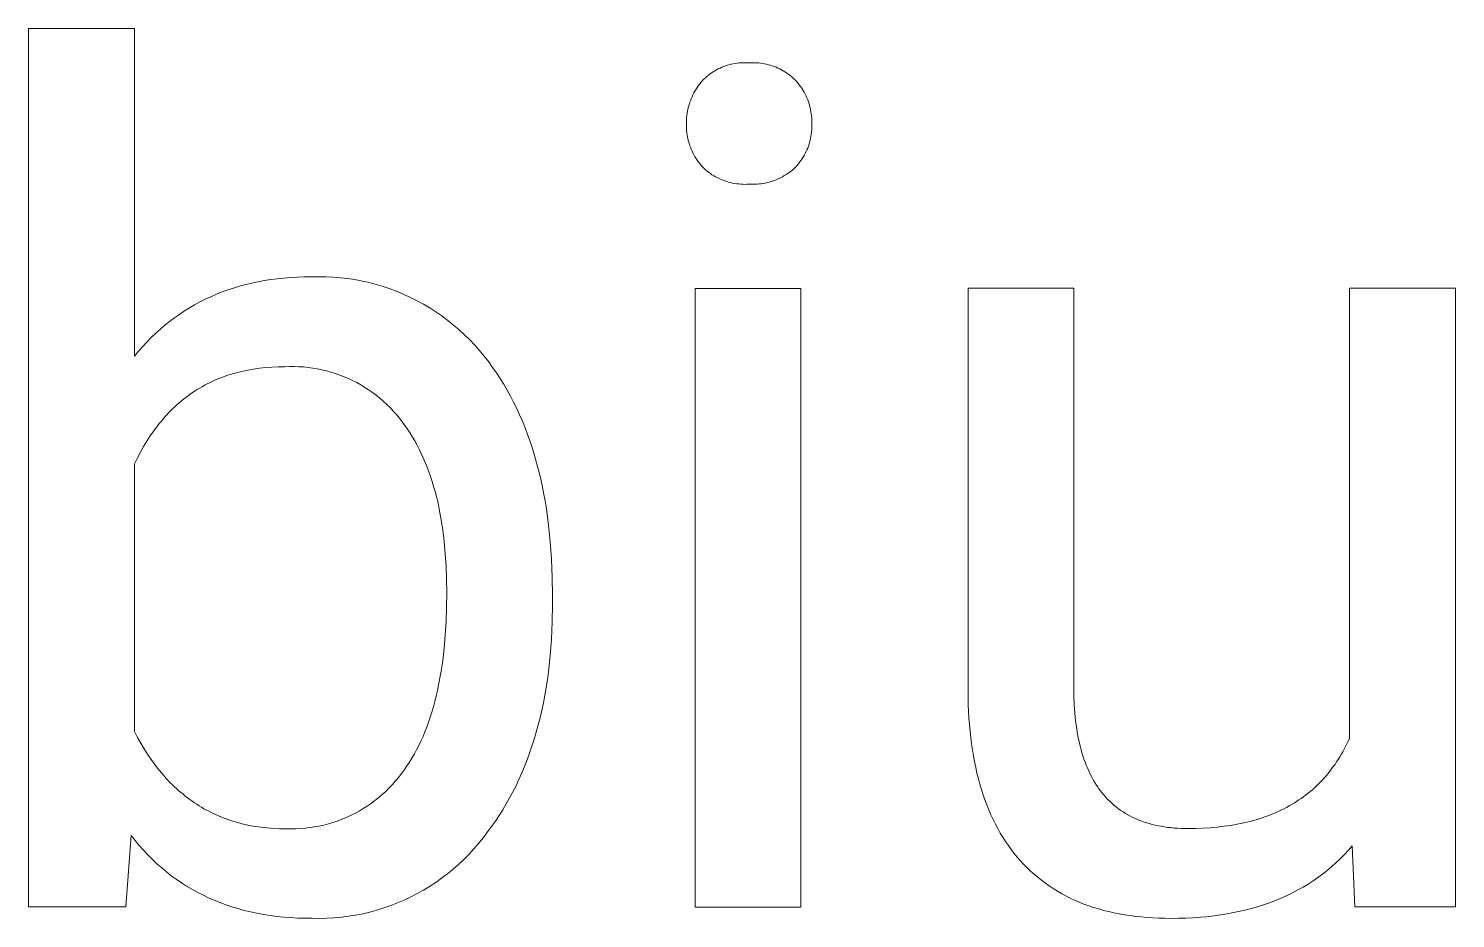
# Model space of a CAD drawing. Header units: millimetres. Extents: x -2163 to 4354, y -841 to 3711.
# Drawn here: x 2233.4 to 2339.2, y -431.4 to -365.4 of the extents above; entities that cross this region are included whole.
import ezdxf

# ---------------------------------------------------------------- set-up
doc = ezdxf.new("R2010")
doc.units = ezdxf.units.MM
doc.header["$MEASUREMENT"] = 0
doc.layers.add('Domyślny', color=7, linetype='Continuous', true_color=0x000000)

msp = doc.modelspace()

# ---------------------------------------------------------------- linework, layer by layer
at = {"layer": 'Domyślny', "color": 18, "lineweight": 15, "true_color": 0x000000}
for p, q in [((2233.44, -430.51), (2233.44, -365.41)), ((2233.44, -365.41), (2241.3, -365.41)), ((2241.3, -365.41), (2241.3, -389.69)), ((2283.7, -368.96), (2283.81, -368.87)), ((2283.81, -368.87), (2283.93, -368.78)), ((2283.93, -368.78), (2284.05, -368.7)), ((2284.05, -368.7), (2284.17, -368.62)), ((2284.17, -368.62), (2284.29, -368.54)), ((2284.29, -368.54), (2284.42, -368.47)), ((2284.42, -368.47), (2284.55, -368.4)), ((2284.55, -368.4), (2284.68, -368.34)), ((2284.68, -368.34), (2284.81, -368.28)), ((2284.81, -368.28), (2284.95, -368.22)), ((2284.95, -368.22), (2285.08, -368.17)), ((2285.08, -368.17), (2285.22, -368.13)), ((2285.22, -368.13), (2285.36, -368.09)), ((2285.36, -368.09), (2285.51, -368.05)), ((2285.51, -368.05), (2285.65, -368.02)), ((2285.65, -368.02), (2285.79, -368)), ((2285.79, -368), (2285.94, -367.98)), ((2285.94, -367.98), (2286.08, -367.96)), ((2286.08, -367.96), (2286.23, -367.95)), ((2286.23, -367.95), (2286.37, -367.95)), ((2286.37, -367.95), (2286.52, -367.95)), ((2286.52, -367.95), (2286.66, -367.95)), ((2286.66, -367.95), (2286.81, -367.96)), ((2286.81, -367.96), (2286.96, -367.95)), ((2286.96, -367.95), (2287.1, -367.95)), ((2287.1, -367.95), (2287.25, -367.95)), ((2287.25, -367.95), (2287.4, -367.95)), ((2287.4, -367.95), (2287.54, -367.96)), ((2287.54, -367.96), (2287.69, -367.98)), ((2287.69, -367.98), (2287.84, -368)), ((2287.84, -368), (2287.98, -368.03)), ((2287.98, -368.03), (2288.13, -368.06)), ((2288.13, -368.06), (2288.27, -368.09)), ((2288.27, -368.09), (2288.41, -368.13)), ((2288.41, -368.13), (2288.55, -368.18)), ((2288.55, -368.18), (2288.69, -368.23)), ((2288.69, -368.23), (2288.83, -368.28)), ((2288.83, -368.28), (2288.96, -368.34)), ((2288.96, -368.34), (2289.1, -368.4)), ((2289.1, -368.4), (2289.23, -368.47)), ((2289.23, -368.47), (2289.35, -368.54)), ((2289.35, -368.54), (2289.48, -368.62)), ((2289.48, -368.62), (2289.6, -368.7)), ((2289.6, -368.7), (2289.72, -368.78)), ((2289.72, -368.78), (2289.84, -368.87)), ((2289.84, -368.87), (2289.96, -368.96)), ((2282.82, -370.04), (2282.9, -369.9)), ((2282.9, -369.9), (2282.99, -369.77)), ((2282.99, -369.77), (2283.08, -369.64)), ((2283.08, -369.64), (2283.18, -369.51)), ((2283.18, -369.51), (2283.28, -369.38)), ((2283.28, -369.38), (2283.38, -369.26)), ((2283.38, -369.26), (2283.48, -369.16)), ((2283.48, -369.16), (2283.59, -369.06)), ((2283.59, -369.06), (2283.7, -368.96)), ((2289.96, -368.96), (2290.07, -369.06)), ((2290.07, -369.06), (2290.18, -369.16)), ((2290.18, -369.16), (2290.28, -369.26)), ((2290.28, -369.26), (2290.38, -369.38)), ((2290.38, -369.38), (2290.48, -369.5)), ((2290.48, -369.5), (2290.57, -369.62)), ((2290.57, -369.62), (2290.66, -369.74)), ((2290.66, -369.74), (2290.75, -369.87)), ((2290.75, -369.87), (2290.83, -370)), ((2290.83, -370), (2290.91, -370.13)), ((2282.38, -371.07), (2282.42, -370.92)), ((2282.42, -370.92), (2282.48, -370.77)), ((2282.48, -370.77), (2282.53, -370.62)), ((2282.53, -370.62), (2282.6, -370.47)), ((2282.6, -370.47), (2282.67, -370.32)), ((2282.67, -370.32), (2282.74, -370.18)), ((2282.74, -370.18), (2282.82, -370.04)), ((2290.91, -370.13), (2290.98, -370.27)), ((2290.98, -370.27), (2291.05, -370.41)), ((2291.05, -370.41), (2291.11, -370.55)), ((2291.11, -370.55), (2291.17, -370.69)), ((2291.17, -370.69), (2291.22, -370.83)), ((2291.22, -370.83), (2291.27, -370.98)), ((2291.27, -370.98), (2291.31, -371.13)), ((2282.19, -372.17), (2282.2, -372.01)), ((2282.2, -372.01), (2282.22, -371.86)), ((2282.22, -371.86), (2282.24, -371.7)), ((2282.24, -371.7), (2282.26, -371.54)), ((2282.26, -371.54), (2282.3, -371.38)), ((2282.3, -371.38), (2282.33, -371.22)), ((2282.33, -371.22), (2282.38, -371.07)), ((2291.31, -371.13), (2291.35, -371.28)), ((2291.35, -371.28), (2291.38, -371.43)), ((2291.38, -371.43), (2291.41, -371.58)), ((2291.41, -371.58), (2291.43, -371.73)), ((2291.43, -371.73), (2291.45, -371.88)), ((2291.45, -371.88), (2291.47, -372.04)), ((2291.47, -372.04), (2291.47, -372.19)), ((2282.19, -372.34), (2282.19, -372.17)), ((2282.19, -372.5), (2282.19, -372.34)), ((2282.19, -372.65), (2282.19, -372.5)), ((2282.19, -372.81), (2282.19, -372.65)), ((2282.2, -372.97), (2282.19, -372.81)), ((2282.22, -373.13), (2282.2, -372.97)), ((2282.24, -373.28), (2282.22, -373.13)), ((2291.45, -373.1), (2291.43, -373.25)), ((2291.47, -372.95), (2291.45, -373.1)), ((2291.47, -372.19), (2291.48, -372.34)), ((2291.48, -372.34), (2291.47, -372.5)), ((2291.47, -372.5), (2291.48, -372.65)), ((2291.48, -372.65), (2291.47, -372.8)), ((2291.47, -372.8), (2291.47, -372.95)), ((2282.26, -373.44), (2282.24, -373.28)), ((2282.3, -373.59), (2282.26, -373.44)), ((2282.33, -373.75), (2282.3, -373.59)), ((2282.38, -373.9), (2282.33, -373.75)), ((2282.42, -374.05), (2282.38, -373.9)), ((2282.48, -374.2), (2282.42, -374.05)), ((2282.53, -374.34), (2282.48, -374.2)), ((2291.22, -374.13), (2291.17, -374.27)), ((2291.27, -373.98), (2291.22, -374.13)), ((2291.31, -373.84), (2291.27, -373.98)), ((2291.35, -373.69), (2291.31, -373.84)), ((2291.38, -373.55), (2291.35, -373.69)), ((2291.41, -373.4), (2291.38, -373.55)), ((2291.43, -373.25), (2291.41, -373.4)), ((2282.6, -374.49), (2282.53, -374.34)), ((2282.67, -374.63), (2282.6, -374.49)), ((2282.74, -374.77), (2282.67, -374.63)), ((2282.82, -374.91), (2282.74, -374.77)), ((2282.9, -375.04), (2282.82, -374.91)), ((2282.99, -375.17), (2282.9, -375.04)), ((2283.08, -375.3), (2282.99, -375.17)), ((2290.66, -375.2), (2290.57, -375.32)), ((2290.75, -375.07), (2290.66, -375.2)), ((2290.83, -374.94), (2290.75, -375.07)), ((2290.91, -374.81), (2290.83, -374.94)), ((2290.98, -374.68), (2290.91, -374.81)), ((2291.04, -374.55), (2290.98, -374.68)), ((2291.11, -374.41), (2291.04, -374.55)), ((2291.17, -374.27), (2291.11, -374.41)), ((2283.18, -375.42), (2283.08, -375.3)), ((2283.28, -375.55), (2283.18, -375.42)), ((2283.38, -375.66), (2283.28, -375.55)), ((2283.49, -375.77), (2283.38, -375.66)), ((2283.6, -375.87), (2283.49, -375.77)), ((2283.72, -375.97), (2283.6, -375.87)), ((2283.84, -376.06), (2283.72, -375.97)), ((2283.96, -376.15), (2283.84, -376.06)), ((2284.08, -376.24), (2283.96, -376.15)), ((2284.21, -376.32), (2284.08, -376.24)), ((2284.34, -376.39), (2284.21, -376.32)), ((2289.44, -376.31), (2289.31, -376.39)), ((2289.57, -376.23), (2289.44, -376.31)), ((2289.69, -376.15), (2289.57, -376.23)), ((2289.82, -376.06), (2289.69, -376.15)), ((2289.94, -375.97), (2289.82, -376.06)), ((2290.06, -375.87), (2289.94, -375.97)), ((2290.17, -375.77), (2290.06, -375.87)), ((2290.28, -375.66), (2290.17, -375.77)), ((2290.38, -375.55), (2290.28, -375.66)), ((2290.48, -375.44), (2290.38, -375.55)), ((2290.57, -375.32), (2290.48, -375.44)), ((2284.47, -376.46), (2284.34, -376.39)), ((2284.61, -376.53), (2284.47, -376.46)), ((2284.75, -376.59), (2284.61, -376.53)), ((2284.88, -376.65), (2284.75, -376.59)), ((2285.03, -376.7), (2284.88, -376.65)), ((2285.17, -376.75), (2285.03, -376.7)), ((2285.31, -376.8), (2285.17, -376.75)), ((2285.46, -376.83), (2285.31, -376.8)), ((2285.61, -376.87), (2285.46, -376.83)), ((2285.76, -376.89), (2285.61, -376.87)), ((2285.91, -376.92), (2285.76, -376.89)), ((2286.06, -376.93), (2285.91, -376.92)), ((2286.21, -376.95), (2286.06, -376.93)), ((2286.36, -376.95), (2286.21, -376.95)), ((2286.51, -376.96), (2286.36, -376.95)), ((2286.66, -376.95), (2286.51, -376.96)), ((2286.81, -376.94), (2286.66, -376.95)), ((2286.96, -376.95), (2286.81, -376.94)), ((2287.11, -376.95), (2286.96, -376.95)), ((2287.27, -376.95), (2287.11, -376.95)), ((2287.42, -376.94), (2287.27, -376.95)), ((2287.57, -376.93), (2287.42, -376.94)), ((2287.72, -376.91), (2287.57, -376.93)), ((2287.87, -376.89), (2287.72, -376.91)), ((2288.02, -376.86), (2287.87, -376.89)), ((2288.17, -376.83), (2288.02, -376.86)), ((2288.32, -376.79), (2288.17, -376.83)), ((2288.47, -376.75), (2288.32, -376.79)), ((2288.61, -376.7), (2288.47, -376.75)), ((2288.75, -376.65), (2288.61, -376.7)), ((2288.89, -376.59), (2288.75, -376.65)), ((2289.03, -376.53), (2288.89, -376.59)), ((2289.17, -376.46), (2289.03, -376.53)), ((2289.31, -376.39), (2289.17, -376.46)), ((2247.78, -384.93), (2248.21, -384.78)), ((2248.21, -384.78), (2248.64, -384.64)), ((2248.64, -384.64), (2249.08, -384.5)), ((2249.08, -384.5), (2249.53, -384.38)), ((2249.53, -384.38), (2249.98, -384.27)), ((2249.98, -384.27), (2250.44, -384.18)), ((2250.44, -384.18), (2250.91, -384.09)), ((2250.91, -384.09), (2251.39, -384.02)), ((2251.39, -384.02), (2251.87, -383.95)), ((2251.87, -383.95), (2252.36, -383.9)), ((2252.36, -383.9), (2252.85, -383.86)), ((2252.85, -383.86), (2253.36, -383.83)), ((2253.36, -383.83), (2253.87, -383.82)), ((2253.87, -383.82), (2254.39, -383.81)), ((2254.39, -383.81), (2254.93, -383.8)), ((2254.93, -383.8), (2255.47, -383.81)), ((2255.47, -383.81), (2256.01, -383.83)), ((2256.01, -383.83), (2256.55, -383.88)), ((2256.55, -383.88), (2257.09, -383.94)), ((2257.09, -383.94), (2257.63, -384.02)), ((2257.63, -384.02), (2258.16, -384.12)), ((2258.16, -384.12), (2258.69, -384.24)), ((2258.69, -384.24), (2259.21, -384.38)), ((2259.21, -384.38), (2259.73, -384.53)), ((2259.73, -384.53), (2260.24, -384.71)), ((2260.24, -384.71), (2260.75, -384.9)), ((2282.84, -430.52), (2282.84, -384.67)), ((2282.84, -384.67), (2290.67, -384.67)), ((2290.67, -384.67), (2290.67, -430.52)), ((2303.05, -414.5), (2303.05, -384.66)), ((2303.05, -384.66), (2310.89, -384.66)), ((2310.89, -384.66), (2310.89, -414.28)), ((2331.31, -418.01), (2331.31, -384.66)), ((2331.31, -384.66), (2339.16, -384.66)), ((2339.16, -384.66), (2339.16, -430.51)), ((2245.75, -385.88), (2246.14, -385.67)), ((2246.14, -385.67), (2246.54, -385.47)), ((2246.54, -385.47), (2246.95, -385.28)), ((2246.95, -385.28), (2247.36, -385.1)), ((2247.36, -385.1), (2247.78, -384.93)), ((2260.75, -384.9), (2261.25, -385.11)), ((2261.25, -385.11), (2261.74, -385.33)), ((2261.74, -385.33), (2262.23, -385.58)), ((2262.23, -385.58), (2262.7, -385.84)), ((2262.7, -385.84), (2263.17, -386.11)), ((2243.9, -387.11), (2244.26, -386.84)), ((2244.26, -386.84), (2244.62, -386.59)), ((2244.62, -386.59), (2244.99, -386.34)), ((2244.99, -386.34), (2245.37, -386.1)), ((2245.37, -386.1), (2245.75, -385.88)), ((2263.17, -386.11), (2263.63, -386.41)), ((2263.63, -386.41), (2264.07, -386.71)), ((2264.07, -386.71), (2264.51, -387.04)), ((2242.87, -387.99), (2243.21, -387.69)), ((2243.21, -387.69), (2243.55, -387.4)), ((2243.55, -387.4), (2243.9, -387.11)), ((2264.51, -387.04), (2264.93, -387.38)), ((2264.93, -387.38), (2265.34, -387.73)), ((2265.34, -387.73), (2265.74, -388.1)), ((2241.6, -389.33), (2241.91, -388.98)), ((2241.91, -388.98), (2242.22, -388.64)), ((2242.22, -388.64), (2242.54, -388.31)), ((2242.54, -388.31), (2242.87, -387.99)), ((2265.74, -388.1), (2266.13, -388.48)), ((2266.13, -388.48), (2266.5, -388.87)), ((2266.5, -388.87), (2266.86, -389.28)), ((2241.3, -389.69), (2241.6, -389.33)), ((2266.86, -389.28), (2267.21, -389.69)), ((2267.21, -389.69), (2267.54, -390.12)), ((2248.22, -391.1), (2248.02, -391.17)), ((2248.42, -391.04), (2248.22, -391.1)), ((2248.62, -390.98), (2248.42, -391.04)), ((2248.83, -390.92), (2248.62, -390.98)), ((2249.04, -390.87), (2248.83, -390.92)), ((2249.25, -390.82), (2249.04, -390.87)), ((2249.47, -390.77), (2249.25, -390.82)), ((2249.68, -390.72), (2249.47, -390.77)), ((2250.12, -390.65), (2249.68, -390.72)), ((2250.56, -390.58), (2250.12, -390.65)), ((2251.02, -390.53), (2250.56, -390.58)), ((2251.48, -390.5), (2251.02, -390.53)), ((2251.95, -390.48), (2251.48, -390.5)), ((2252.43, -390.47), (2251.95, -390.48)), ((2252.78, -390.46), (2252.43, -390.47)), ((2253.12, -390.46), (2252.78, -390.46)), ((2253.47, -390.47), (2253.12, -390.46)), ((2253.81, -390.49), (2253.47, -390.47)), ((2254.15, -390.52), (2253.81, -390.49)), ((2254.5, -390.57), (2254.15, -390.52)), ((2254.84, -390.63), (2254.5, -390.57)), ((2255.18, -390.7), (2254.84, -390.63)), ((2255.51, -390.78), (2255.18, -390.7)), ((2255.84, -390.87), (2255.51, -390.78)), ((2256.17, -390.97), (2255.84, -390.87)), ((2256.5, -391.09), (2256.17, -390.97)), ((2256.82, -391.21), (2256.5, -391.09)), ((2267.54, -390.12), (2267.83, -390.52)), ((2267.83, -390.52), (2268.11, -390.93)), ((2268.11, -390.93), (2268.38, -391.34)), ((2245.95, -392.16), (2245.78, -392.27)), ((2246.13, -392.05), (2245.95, -392.16)), ((2246.31, -391.95), (2246.13, -392.05)), ((2246.49, -391.85), (2246.31, -391.95)), ((2246.67, -391.75), (2246.49, -391.85)), ((2246.86, -391.66), (2246.67, -391.75)), ((2247.05, -391.57), (2246.86, -391.66)), ((2247.24, -391.48), (2247.05, -391.57)), ((2247.43, -391.4), (2247.24, -391.48)), ((2247.62, -391.32), (2247.43, -391.4)), ((2247.82, -391.24), (2247.62, -391.32)), ((2248.02, -391.17), (2247.82, -391.24)), ((2257.14, -391.35), (2256.82, -391.21)), ((2257.45, -391.49), (2257.14, -391.35)), ((2257.76, -391.65), (2257.45, -391.49)), ((2258.06, -391.82), (2257.76, -391.65)), ((2258.35, -392), (2258.06, -391.82)), ((2258.64, -392.18), (2258.35, -392)), ((2258.93, -392.38), (2258.64, -392.18)), ((2268.38, -391.34), (2268.65, -391.77)), ((2268.65, -391.77), (2268.9, -392.2)), ((2268.9, -392.2), (2269.15, -392.65)), ((2244.61, -393.14), (2244.45, -393.28)), ((2244.77, -393.01), (2244.61, -393.14)), ((2244.93, -392.87), (2244.77, -393.01)), ((2245.1, -392.75), (2244.93, -392.87)), ((2245.26, -392.62), (2245.1, -392.75)), ((2245.43, -392.5), (2245.26, -392.62)), ((2245.6, -392.38), (2245.43, -392.5)), ((2245.78, -392.27), (2245.6, -392.38)), ((2259.2, -392.59), (2258.93, -392.38)), ((2259.47, -392.8), (2259.2, -392.59)), ((2259.73, -393.03), (2259.47, -392.8)), ((2259.99, -393.26), (2259.73, -393.03)), ((2260.23, -393.5), (2259.99, -393.26)), ((2269.15, -392.65), (2269.38, -393.1)), ((2269.38, -393.1), (2269.61, -393.56)), ((2243.55, -394.19), (2243.41, -394.35)), ((2243.69, -394.03), (2243.55, -394.19)), ((2243.84, -393.87), (2243.69, -394.03)), ((2243.99, -393.72), (2243.84, -393.87)), ((2244.14, -393.57), (2243.99, -393.72)), ((2244.3, -393.42), (2244.14, -393.57)), ((2244.45, -393.28), (2244.3, -393.42)), ((2260.47, -393.76), (2260.23, -393.5)), ((2260.7, -394.01), (2260.47, -393.76)), ((2260.92, -394.28), (2260.7, -394.01)), ((2261.13, -394.55), (2260.92, -394.28)), ((2269.61, -393.56), (2269.83, -394.03)), ((2269.83, -394.03), (2270.04, -394.51)), ((2242.72, -395.22), (2242.46, -395.6)), ((2242.99, -394.86), (2242.72, -395.22)), ((2243.13, -394.69), (2242.99, -394.86)), ((2243.27, -394.52), (2243.13, -394.69)), ((2243.41, -394.35), (2243.27, -394.52)), ((2261.33, -394.83), (2261.13, -394.55)), ((2261.52, -395.11), (2261.33, -394.83)), ((2261.71, -395.39), (2261.52, -395.11)), ((2270.04, -394.51), (2270.24, -395)), ((2270.24, -395), (2270.42, -395.5)), ((2241.97, -396.39), (2241.74, -396.8)), ((2242.21, -395.98), (2241.97, -396.39)), ((2242.46, -395.6), (2242.21, -395.98)), ((2261.89, -395.68), (2261.71, -395.39)), ((2262.06, -395.97), (2261.89, -395.68)), ((2262.23, -396.28), (2262.06, -395.97)), ((2262.39, -396.59), (2262.23, -396.28)), ((2270.42, -395.5), (2270.6, -396.01)), ((2270.6, -396.01), (2270.78, -396.53)), ((2241.52, -397.23), (2241.3, -397.68)), ((2241.74, -396.8), (2241.52, -397.23)), ((2262.54, -396.91), (2262.39, -396.59)), ((2262.69, -397.23), (2262.54, -396.91)), ((2262.84, -397.57), (2262.69, -397.23)), ((2270.78, -396.53), (2270.94, -397.06)), ((2270.94, -397.06), (2271.09, -397.59)), ((2241.3, -397.68), (2241.3, -417.51)), ((2262.97, -397.91), (2262.84, -397.57)), ((2263.1, -398.25), (2262.97, -397.91)), ((2263.23, -398.61), (2263.1, -398.25)), ((2271.09, -397.59), (2271.23, -398.14)), ((2271.23, -398.14), (2271.37, -398.69)), ((2263.34, -398.97), (2263.23, -398.61)), ((2263.46, -399.34), (2263.34, -398.97)), ((2263.56, -399.72), (2263.46, -399.34)), ((2271.37, -398.69), (2271.49, -399.26)), ((2271.49, -399.26), (2271.6, -399.83)), ((2263.66, -400.1), (2263.56, -399.72)), ((2263.76, -400.49), (2263.66, -400.1)), ((2263.84, -400.89), (2263.76, -400.49)), ((2271.6, -399.83), (2271.71, -400.41)), ((2271.71, -400.41), (2271.81, -401)), ((2263.92, -401.29), (2263.84, -400.89)), ((2264, -401.7), (2263.92, -401.29)), ((2264.13, -402.55), (2264, -401.7)), ((2271.81, -401), (2271.97, -402.21)), ((2264.24, -403.42), (2264.13, -402.55)), ((2271.97, -402.21), (2272.1, -403.46)), ((2264.32, -404.33), (2264.24, -403.42)), ((2272.1, -403.46), (2272.19, -404.74)), ((2264.38, -405.26), (2264.32, -404.33)), ((2272.19, -404.74), (2272.25, -406.06)), ((2264.42, -406.22), (2264.38, -405.26)), ((2264.43, -407.2), (2264.42, -406.22)), ((2272.25, -406.06), (2272.27, -407.42)), ((2264.42, -408.28), (2264.43, -407.2)), ((2272.27, -407.42), (2272.27, -408.09)), ((2264.38, -409.33), (2264.42, -408.28)), ((2272.27, -408.09), (2272.25, -409.39)), ((2264.32, -410.34), (2264.38, -409.33)), ((2272.25, -409.39), (2272.19, -410.65)), ((2264.24, -411.32), (2264.32, -410.34)), ((2272.19, -410.65), (2272.1, -411.88)), ((2263.99, -413.16), (2264.13, -412.26)), ((2264.13, -412.26), (2264.24, -411.32)), ((2272.1, -411.88), (2271.97, -413.08)), ((2263.83, -414.04), (2263.99, -413.16)), ((2271.97, -413.08), (2271.89, -413.67)), ((2263.74, -414.46), (2263.83, -414.04)), ((2271.8, -414.25), (2271.7, -414.82)), ((2271.89, -413.67), (2271.8, -414.25)), ((2310.89, -414.28), (2310.9, -414.92)), ((2263.44, -415.68), (2263.55, -415.28)), ((2263.55, -415.28), (2263.65, -414.87)), ((2263.65, -414.87), (2263.74, -414.46)), ((2271.59, -415.38), (2271.47, -415.94)), ((2271.7, -414.82), (2271.59, -415.38)), ((2303.07, -415.52), (2303.05, -414.5)), ((2310.9, -414.92), (2310.92, -415.54)), ((2263.08, -416.82), (2263.21, -416.44)), ((2263.21, -416.44), (2263.33, -416.06)), ((2263.33, -416.06), (2263.44, -415.68)), ((2271.34, -416.49), (2271.21, -417.02)), ((2271.47, -415.94), (2271.34, -416.49)), ((2303.12, -416.52), (2303.07, -415.52)), ((2303.2, -417.48), (2303.12, -416.52)), ((2310.92, -415.54), (2310.96, -416.14)), ((2310.96, -416.14), (2311.02, -416.72)), ((2241.3, -417.51), (2241.53, -417.95)), ((2262.67, -417.88), (2262.81, -417.53)), ((2262.81, -417.53), (2262.95, -417.18)), ((2262.95, -417.18), (2263.08, -416.82)), ((2271.06, -417.56), (2270.91, -418.08)), ((2271.21, -417.02), (2271.06, -417.56)), ((2303.25, -417.95), (2303.2, -417.48)), ((2311.02, -416.72), (2311.1, -417.28)), ((2311.1, -417.28), (2311.14, -417.55)), ((2311.14, -417.55), (2311.19, -417.82)), ((2241.53, -417.95), (2241.77, -418.38)), ((2241.77, -418.38), (2242.01, -418.79)), ((2262.19, -418.86), (2262.36, -418.54)), ((2262.36, -418.54), (2262.51, -418.21)), ((2262.51, -418.21), (2262.67, -417.88)), ((2270.74, -418.59), (2270.57, -419.1)), ((2270.91, -418.08), (2270.74, -418.59)), ((2303.31, -418.41), (2303.25, -417.95)), ((2303.38, -418.86), (2303.31, -418.41)), ((2311.19, -417.82), (2311.24, -418.08)), ((2311.24, -418.08), (2311.3, -418.34)), ((2311.3, -418.34), (2311.36, -418.59)), ((2311.36, -418.59), (2311.42, -418.84)), ((2330.91, -418.82), (2331.02, -418.62)), ((2331.02, -418.62), (2331.12, -418.42)), ((2331.12, -418.42), (2331.21, -418.22)), ((2331.21, -418.22), (2331.31, -418.01)), ((2242.01, -418.79), (2242.27, -419.19)), ((2242.27, -419.19), (2242.53, -419.58)), ((2242.53, -419.58), (2242.79, -419.95)), ((2261.67, -419.77), (2261.85, -419.47)), ((2261.85, -419.47), (2262.03, -419.17)), ((2262.03, -419.17), (2262.19, -418.86)), ((2270.38, -419.6), (2270.19, -420.09)), ((2270.57, -419.1), (2270.38, -419.6)), ((2303.45, -419.31), (2303.38, -418.86)), ((2303.53, -419.74), (2303.45, -419.31)), ((2311.42, -418.84), (2311.49, -419.08)), ((2311.49, -419.08), (2311.56, -419.32)), ((2311.56, -419.32), (2311.64, -419.55)), ((2311.64, -419.55), (2311.72, -419.77)), ((2330.36, -419.76), (2330.47, -419.58)), ((2330.47, -419.58), (2330.59, -419.39)), ((2330.59, -419.39), (2330.7, -419.21)), ((2330.7, -419.21), (2330.81, -419.02)), ((2330.81, -419.02), (2330.91, -418.82)), ((2242.79, -419.95), (2243.07, -420.31)), ((2243.07, -420.31), (2243.36, -420.65)), ((2243.36, -420.65), (2243.65, -420.98)), ((2260.87, -420.9), (2261.08, -420.62)), ((2261.08, -420.62), (2261.29, -420.33)), ((2261.29, -420.33), (2261.48, -420.05)), ((2261.48, -420.05), (2261.67, -419.77)), ((2269.99, -420.57), (2269.78, -421.05)), ((2270.19, -420.09), (2269.99, -420.57)), ((2303.62, -420.17), (2303.53, -419.74)), ((2303.71, -420.59), (2303.62, -420.17)), ((2303.82, -421.01), (2303.71, -420.59)), ((2311.72, -419.77), (2311.8, -420)), ((2311.8, -420), (2311.89, -420.21)), ((2311.89, -420.21), (2311.99, -420.42)), ((2311.99, -420.42), (2312.08, -420.63)), ((2312.08, -420.63), (2312.19, -420.83)), ((2329.59, -420.78), (2329.72, -420.61)), ((2329.72, -420.61), (2329.86, -420.45)), ((2329.86, -420.45), (2329.99, -420.28)), ((2329.99, -420.28), (2330.11, -420.11)), ((2330.11, -420.11), (2330.24, -419.94)), ((2330.24, -419.94), (2330.36, -419.76)), ((2243.65, -420.98), (2243.95, -421.3)), ((2243.95, -421.3), (2244.1, -421.45)), ((2244.1, -421.45), (2244.25, -421.6)), ((2244.25, -421.6), (2244.41, -421.74)), ((2244.41, -421.74), (2244.57, -421.89)), ((2259.91, -421.94), (2260.17, -421.69)), ((2260.17, -421.69), (2260.41, -421.43)), ((2260.41, -421.43), (2260.64, -421.17)), ((2260.64, -421.17), (2260.87, -420.9)), ((2269.56, -421.52), (2269.33, -421.97)), ((2269.78, -421.05), (2269.56, -421.52)), ((2303.93, -421.41), (2303.82, -421.01)), ((2304.04, -421.81), (2303.93, -421.41)), ((2304.17, -422.2), (2304.04, -421.81)), ((2312.19, -420.83), (2312.29, -421.03)), ((2312.29, -421.03), (2312.4, -421.22)), ((2312.4, -421.22), (2312.51, -421.4)), ((2312.51, -421.4), (2312.63, -421.58)), ((2312.63, -421.58), (2312.75, -421.76)), ((2312.75, -421.76), (2312.88, -421.93)), ((2328.56, -421.82), (2328.72, -421.68)), ((2328.72, -421.68), (2328.87, -421.53)), ((2328.87, -421.53), (2329.02, -421.39)), ((2329.02, -421.39), (2329.17, -421.24)), ((2329.17, -421.24), (2329.31, -421.09)), ((2329.31, -421.09), (2329.45, -420.93)), ((2329.45, -420.93), (2329.59, -420.78)), ((2244.57, -421.89), (2244.73, -422.03)), ((2244.73, -422.03), (2244.89, -422.16)), ((2244.89, -422.16), (2245.06, -422.29)), ((2245.06, -422.29), (2245.22, -422.42)), ((2245.22, -422.42), (2245.39, -422.55)), ((2245.39, -422.55), (2245.56, -422.67)), ((2245.56, -422.67), (2245.73, -422.79)), ((2245.73, -422.79), (2245.91, -422.9)), ((2258.54, -423.03), (2258.83, -422.83)), ((2258.83, -422.83), (2259.11, -422.62)), ((2259.11, -422.62), (2259.39, -422.4)), ((2259.39, -422.4), (2259.65, -422.18)), ((2259.65, -422.18), (2259.91, -421.94)), ((2268.84, -422.87), (2268.58, -423.3)), ((2269.09, -422.42), (2268.84, -422.87)), ((2269.33, -421.97), (2269.09, -422.42)), ((2304.3, -422.58), (2304.17, -422.2)), ((2304.44, -422.95), (2304.3, -422.58)), ((2312.88, -421.93), (2313.01, -422.09)), ((2313.01, -422.09), (2313.15, -422.25)), ((2313.15, -422.25), (2313.28, -422.41)), ((2313.28, -422.41), (2313.43, -422.56)), ((2313.43, -422.56), (2313.57, -422.7)), ((2313.57, -422.7), (2313.73, -422.84)), ((2313.73, -422.84), (2313.88, -422.98)), ((2327.03, -422.92), (2327.21, -422.81)), ((2327.21, -422.81), (2327.39, -422.7)), ((2327.39, -422.7), (2327.57, -422.58)), ((2327.57, -422.58), (2327.74, -422.46)), ((2327.74, -422.46), (2327.91, -422.34)), ((2327.91, -422.34), (2328.08, -422.21)), ((2328.08, -422.21), (2328.24, -422.08)), ((2328.24, -422.08), (2328.4, -421.95)), ((2328.4, -421.95), (2328.56, -421.82)), ((2245.91, -422.9), (2246.09, -423.01)), ((2246.09, -423.01), (2246.26, -423.12)), ((2246.26, -423.12), (2246.44, -423.23)), ((2246.44, -423.23), (2246.63, -423.33)), ((2246.63, -423.33), (2246.81, -423.42)), ((2246.81, -423.42), (2247, -423.52)), ((2247, -423.52), (2247.18, -423.61)), ((2247.18, -423.61), (2247.37, -423.69)), ((2247.37, -423.69), (2247.56, -423.78)), ((2247.56, -423.78), (2247.76, -423.86)), ((2247.76, -423.86), (2247.95, -423.93)), ((2256.66, -424.01), (2256.99, -423.88)), ((2256.99, -423.88), (2257.31, -423.73)), ((2257.31, -423.73), (2257.62, -423.57)), ((2257.62, -423.57), (2257.93, -423.4)), ((2257.93, -423.4), (2258.24, -423.22)), ((2258.24, -423.22), (2258.54, -423.03)), ((2268.31, -423.73), (2268.03, -424.14)), ((2268.58, -423.3), (2268.31, -423.73)), ((2304.59, -423.32), (2304.44, -422.95)), ((2304.74, -423.67), (2304.59, -423.32)), ((2304.91, -424.02), (2304.74, -423.67)), ((2313.88, -422.98), (2314.04, -423.11)), ((2314.04, -423.11), (2314.2, -423.23)), ((2314.2, -423.23), (2314.37, -423.35)), ((2314.37, -423.35), (2314.54, -423.47)), ((2314.54, -423.47), (2314.72, -423.58)), ((2314.72, -423.58), (2314.9, -423.68)), ((2314.9, -423.68), (2315.08, -423.78)), ((2315.08, -423.78), (2315.27, -423.87)), ((2315.27, -423.87), (2315.46, -423.96)), ((2324.39, -424.04), (2324.83, -423.91)), ((2324.83, -423.91), (2325.04, -423.83)), ((2325.04, -423.83), (2325.25, -423.76)), ((2325.25, -423.76), (2325.46, -423.68)), ((2325.46, -423.68), (2325.67, -423.59)), ((2325.67, -423.59), (2325.87, -423.51)), ((2325.87, -423.51), (2326.07, -423.42)), ((2326.07, -423.42), (2326.27, -423.32)), ((2326.27, -423.32), (2326.46, -423.23)), ((2326.46, -423.23), (2326.65, -423.13)), ((2326.65, -423.13), (2326.84, -423.02)), ((2326.84, -423.02), (2327.03, -422.92)), ((2247.95, -423.93), (2248.15, -424.01)), ((2248.15, -424.01), (2248.35, -424.07)), ((2248.35, -424.07), (2248.55, -424.14)), ((2248.55, -424.14), (2248.76, -424.2)), ((2248.76, -424.2), (2248.96, -424.26)), ((2248.96, -424.26), (2249.17, -424.32)), ((2249.17, -424.32), (2249.38, -424.37)), ((2249.38, -424.37), (2249.59, -424.41)), ((2249.59, -424.41), (2249.8, -424.46)), ((2249.8, -424.46), (2250.24, -424.54)), ((2250.24, -424.54), (2250.68, -424.6)), ((2250.68, -424.6), (2251.13, -424.65)), ((2251.13, -424.65), (2251.58, -424.69)), ((2251.58, -424.69), (2252.05, -424.71)), ((2252.05, -424.71), (2252.52, -424.71)), ((2252.52, -424.71), (2252.87, -424.72)), ((2252.87, -424.72), (2253.22, -424.72)), ((2253.22, -424.72), (2253.58, -424.7)), ((2253.58, -424.7), (2253.93, -424.67)), ((2253.93, -424.67), (2254.28, -424.63)), ((2254.28, -424.63), (2254.63, -424.58)), ((2254.63, -424.58), (2254.97, -424.52)), ((2254.97, -424.52), (2255.32, -424.44)), ((2255.32, -424.44), (2255.66, -424.35)), ((2255.66, -424.35), (2256, -424.25)), ((2256, -424.25), (2256.33, -424.14)), ((2256.33, -424.14), (2256.66, -424.01)), ((2267.45, -424.95), (2267.13, -425.38)), ((2267.75, -424.55), (2267.45, -424.95)), ((2268.03, -424.14), (2267.75, -424.55)), ((2305.08, -424.37), (2304.91, -424.02)), ((2305.25, -424.7), (2305.08, -424.37)), ((2305.44, -425.03), (2305.25, -424.7)), ((2315.46, -423.96), (2315.66, -424.05)), ((2315.66, -424.05), (2315.86, -424.12)), ((2315.86, -424.12), (2316.06, -424.2)), ((2316.06, -424.2), (2316.27, -424.27)), ((2316.27, -424.27), (2316.48, -424.33)), ((2316.48, -424.33), (2316.7, -424.39)), ((2316.7, -424.39), (2316.92, -424.44)), ((2316.92, -424.44), (2317.14, -424.49)), ((2317.14, -424.49), (2317.37, -424.53)), ((2317.37, -424.53), (2317.61, -424.57)), ((2317.61, -424.57), (2317.84, -424.61)), ((2317.84, -424.61), (2318.08, -424.63)), ((2318.08, -424.63), (2318.33, -424.66)), ((2318.33, -424.66), (2318.58, -424.67)), ((2318.58, -424.67), (2318.83, -424.69)), ((2318.83, -424.69), (2319.09, -424.69)), ((2319.09, -424.69), (2319.35, -424.7)), ((2319.35, -424.7), (2319.91, -424.69)), ((2319.91, -424.69), (2320.45, -424.67)), ((2320.45, -424.67), (2320.99, -424.64)), ((2320.99, -424.64), (2321.51, -424.59)), ((2321.51, -424.59), (2322.02, -424.53)), ((2322.02, -424.53), (2322.52, -424.46)), ((2322.52, -424.46), (2323, -424.38)), ((2323, -424.38), (2323.48, -424.28)), ((2323.48, -424.28), (2323.94, -424.17)), ((2323.94, -424.17), (2324.39, -424.04)), ((2241.04, -425.21), (2240.65, -430.51)), ((2241.34, -425.59), (2241.04, -425.21)), ((2241.65, -425.96), (2241.34, -425.59)), ((2241.97, -426.31), (2241.65, -425.96)), ((2266.79, -425.8), (2266.44, -426.21)), ((2267.13, -425.38), (2266.79, -425.8)), ((2305.63, -425.34), (2305.44, -425.03)), ((2305.83, -425.65), (2305.63, -425.34)), ((2306.04, -425.95), (2305.83, -425.65)), ((2306.25, -426.25), (2306.04, -425.95)), ((2331.52, -425.98), (2331.23, -426.31)), ((2331.7, -430.51), (2331.52, -425.98)), ((2242.29, -426.65), (2241.97, -426.31)), ((2242.62, -426.99), (2242.29, -426.65)), ((2242.96, -427.3), (2242.62, -426.99)), ((2265.69, -426.99), (2265.3, -427.36)), ((2266.07, -426.61), (2265.69, -426.99)), ((2266.44, -426.21), (2266.07, -426.61)), ((2306.47, -426.54), (2306.25, -426.25)), ((2306.7, -426.81), (2306.47, -426.54)), ((2306.94, -427.08), (2306.7, -426.81)), ((2307.18, -427.35), (2306.94, -427.08)), ((2330.63, -426.94), (2330.31, -427.24)), ((2330.93, -426.63), (2330.63, -426.94)), ((2331.23, -426.31), (2330.93, -426.63)), ((2243.31, -427.61), (2242.96, -427.3)), ((2243.66, -427.9), (2243.31, -427.61)), ((2244.02, -428.19), (2243.66, -427.9)), ((2264.48, -428.05), (2264.05, -428.38)), ((2264.9, -427.71), (2264.48, -428.05)), ((2265.3, -427.36), (2264.9, -427.71)), ((2307.43, -427.6), (2307.18, -427.35)), ((2307.68, -427.85), (2307.43, -427.6)), ((2307.95, -428.08), (2307.68, -427.85)), ((2308.22, -428.31), (2307.95, -428.08)), ((2329.31, -428.07), (2328.96, -428.33)), ((2329.65, -427.8), (2329.31, -428.07)), ((2329.99, -427.53), (2329.65, -427.8)), ((2330.31, -427.24), (2329.99, -427.53)), ((2244.39, -428.46), (2244.02, -428.19)), ((2244.77, -428.71), (2244.39, -428.46)), ((2245.15, -428.96), (2244.77, -428.71)), ((2245.55, -429.19), (2245.15, -428.96)), ((2245.95, -429.41), (2245.55, -429.19)), ((2263.16, -428.98), (2262.7, -429.26)), ((2263.61, -428.69), (2263.16, -428.98)), ((2264.05, -428.38), (2263.61, -428.69)), ((2308.49, -428.53), (2308.22, -428.31)), ((2308.78, -428.75), (2308.49, -428.53)), ((2309.07, -428.95), (2308.78, -428.75)), ((2309.36, -429.15), (2309.07, -428.95)), ((2309.67, -429.34), (2309.36, -429.15)), ((2327.87, -429.04), (2327.49, -429.25)), ((2328.24, -428.81), (2327.87, -429.04)), ((2328.61, -428.58), (2328.24, -428.81)), ((2328.96, -428.33), (2328.61, -428.58)), ((2246.36, -429.62), (2245.95, -429.41)), ((2246.77, -429.82), (2246.36, -429.62)), ((2247.19, -430.01), (2246.77, -429.82)), ((2247.63, -430.18), (2247.19, -430.01)), ((2248.06, -430.34), (2247.63, -430.18)), ((2260.78, -430.21), (2260.28, -430.41)), ((2261.27, -430), (2260.78, -430.21)), ((2261.76, -429.77), (2261.27, -430)), ((2262.24, -429.52), (2261.76, -429.77)), ((2262.7, -429.26), (2262.24, -429.52)), ((2309.98, -429.51), (2309.67, -429.34)), ((2310.3, -429.69), (2309.98, -429.51)), ((2310.62, -429.85), (2310.3, -429.69)), ((2310.95, -430), (2310.62, -429.85)), ((2311.29, -430.15), (2310.95, -430)), ((2311.64, -430.29), (2311.29, -430.15)), ((2325.45, -430.17), (2325.02, -430.33)), ((2325.87, -430.01), (2325.45, -430.17)), ((2326.29, -429.84), (2325.87, -430.01)), ((2326.7, -429.65), (2326.29, -429.84)), ((2327.1, -429.46), (2326.7, -429.65)), ((2327.49, -429.25), (2327.1, -429.46)), ((2240.65, -430.51), (2233.44, -430.51)), ((2248.51, -430.49), (2248.06, -430.34)), ((2248.97, -430.63), (2248.51, -430.49)), ((2249.43, -430.76), (2248.97, -430.63)), ((2249.9, -430.87), (2249.43, -430.76)), ((2250.37, -430.97), (2249.9, -430.87)), ((2250.86, -431.06), (2250.37, -430.97)), ((2251.35, -431.14), (2250.86, -431.06)), ((2251.85, -431.21), (2251.35, -431.14)), ((2252.36, -431.26), (2251.85, -431.21)), ((2252.88, -431.3), (2252.36, -431.26)), ((2253.4, -431.33), (2252.88, -431.3)), ((2256.08, -431.32), (2255.55, -431.35)), ((2256.62, -431.27), (2256.08, -431.32)), ((2257.15, -431.2), (2256.62, -431.27)), ((2257.68, -431.11), (2257.15, -431.2)), ((2258.21, -431.01), (2257.68, -431.11)), ((2258.74, -430.89), (2258.21, -431.01)), ((2259.25, -430.74), (2258.74, -430.89)), ((2259.77, -430.58), (2259.25, -430.74)), ((2260.28, -430.41), (2259.77, -430.58)), ((2290.67, -430.52), (2282.84, -430.52)), ((2311.99, -430.42), (2311.64, -430.29)), ((2312.35, -430.54), (2311.99, -430.42)), ((2312.71, -430.65), (2312.35, -430.54)), ((2313.09, -430.76), (2312.71, -430.65)), ((2313.47, -430.85), (2313.09, -430.76)), ((2313.85, -430.94), (2313.47, -430.85)), ((2314.25, -431.02), (2313.85, -430.94)), ((2314.65, -431.09), (2314.25, -431.02)), ((2315.05, -431.15), (2314.65, -431.09)), ((2315.47, -431.21), (2315.05, -431.15)), ((2315.89, -431.25), (2315.47, -431.21)), ((2316.32, -431.29), (2315.89, -431.25)), ((2316.75, -431.32), (2316.32, -431.29)), ((2317.19, -431.34), (2316.75, -431.32)), ((2319.71, -431.31), (2319.18, -431.34)), ((2320.24, -431.27), (2319.71, -431.31)), ((2320.75, -431.23), (2320.24, -431.27)), ((2321.26, -431.17), (2320.75, -431.23)), ((2321.76, -431.1), (2321.26, -431.17)), ((2322.25, -431.02), (2321.76, -431.1)), ((2322.73, -430.93), (2322.25, -431.02)), ((2323.21, -430.83), (2322.73, -430.93)), ((2323.67, -430.72), (2323.21, -430.83)), ((2324.13, -430.6), (2323.67, -430.72)), ((2324.58, -430.47), (2324.13, -430.6)), ((2325.02, -430.33), (2324.58, -430.47)), ((2339.16, -430.51), (2331.7, -430.51)), ((2253.93, -431.35), (2253.4, -431.33)), ((2254.47, -431.35), (2253.93, -431.35)), ((2255.01, -431.36), (2254.47, -431.35)), ((2255.55, -431.35), (2255.01, -431.36)), ((2317.64, -431.35), (2317.19, -431.34)), ((2318.09, -431.36), (2317.64, -431.35)), ((2318.64, -431.35), (2318.09, -431.36)), ((2319.18, -431.34), (2318.64, -431.35))]:
    msp.add_line(p, q, dxfattribs=at)

doc.saveas('drawing.dxf')
